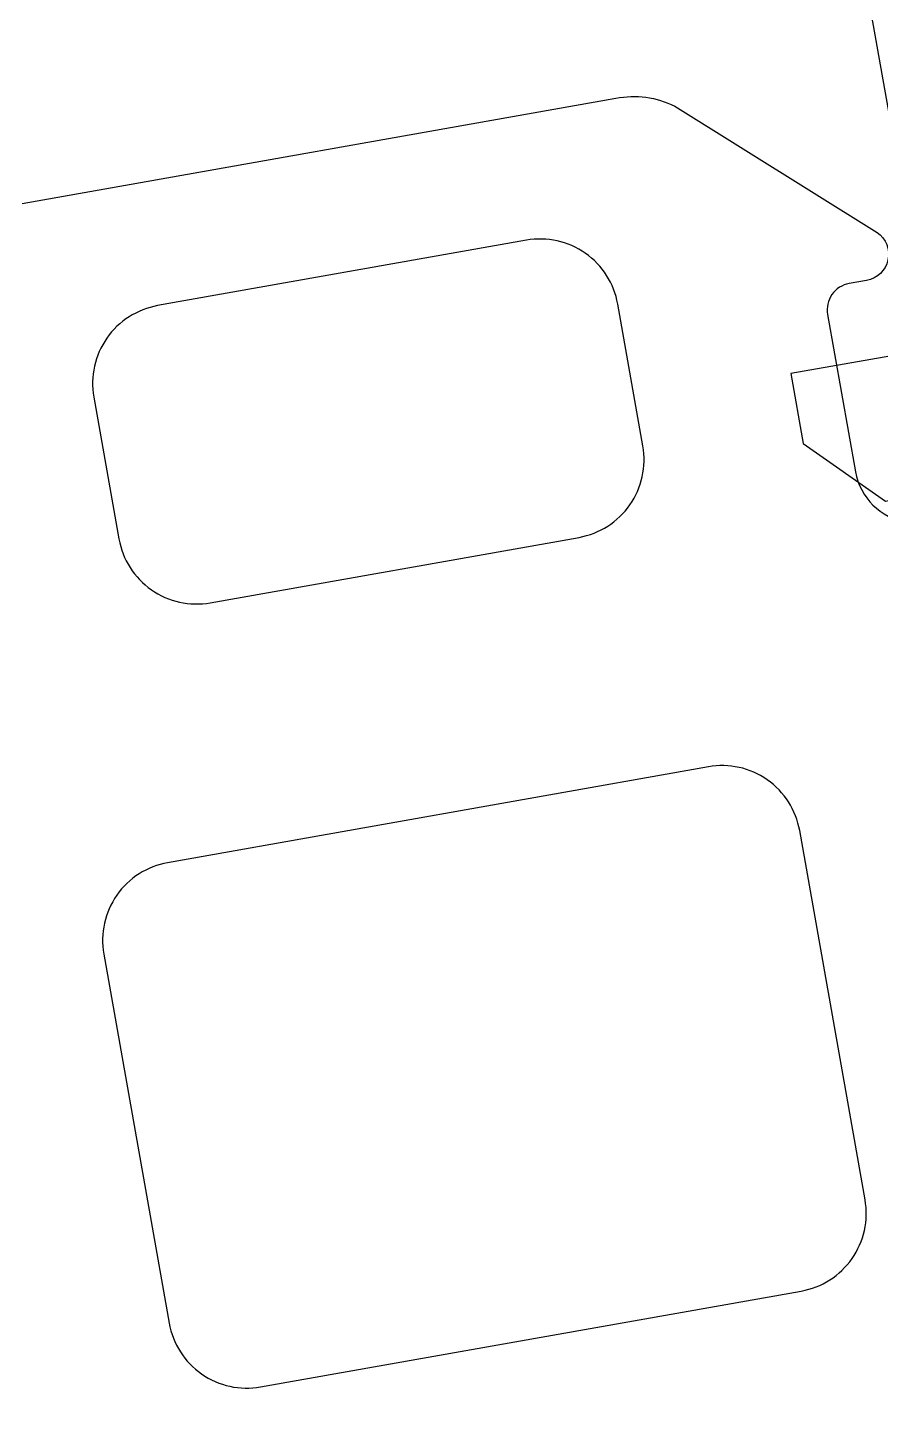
# Model space of a CAD drawing. Header units: millimetres. Extents: x -65527 to 8894748, y -37603 to 223697.
# Drawn here: x -29272.06 to -29266.2, y 101532.62 to 101542.14 of the extents above; entities that cross this region are included whole.
import ezdxf

# ---------------------------------------------------------------- set-up
doc = ezdxf.new("R2010")
doc.units = ezdxf.units.MM
doc.header["$LTSCALE"] = 10
doc.layers.add('Архитектура', color=251, linetype='Continuous')

msp = doc.modelspace()

# ---------------------------------------------------------------- linework, layer by layer
at = {"layer": 'Архитектура', "lineweight": 25, "transparency": 33554684}
msp.add_lwpolyline([(-29266.7228, 101544.8564), (-29265.8504, 101539.9343), (-29266.8108, 101539.7641), (-29266.7257, 101539.2839), (-29266.1604, 101538.8888), (-29264.2396, 101539.2292), (-29281.517, 101636.711)], dxfattribs=at)
msp.add_lwpolyline([(-29266.7228, 101544.8564), (-29265.8504, 101539.9343), (-29266.8108, 101539.7641), (-29266.7257, 101539.2839), (-29266.1604, 101538.8888), (-29264.2396, 101539.2292), (-29281.517, 101636.711)], dxfattribs=at)
msp.add_lwpolyline([(-29266.7228, 101544.8564), (-29265.8504, 101539.9343), (-29266.8108, 101539.7641), (-29266.7257, 101539.2839), (-29266.1604, 101538.8888), (-29264.2396, 101539.2292), (-29281.517, 101636.711)], dxfattribs=at)
msp.add_lwpolyline([(-29266.7228, 101544.8564), (-29265.8504, 101539.9343), (-29266.8108, 101539.7641), (-29266.7257, 101539.2839), (-29266.1604, 101538.8888), (-29264.2396, 101539.2292), (-29281.517, 101636.711)], dxfattribs=at)
msp.add_lwpolyline([(-29266.7228, 101544.8564), (-29265.8504, 101539.9343), (-29266.8108, 101539.7641), (-29266.7257, 101539.2839), (-29266.1604, 101538.8888), (-29264.2396, 101539.2292), (-29281.517, 101636.711)], dxfattribs=at)
msp.add_lwpolyline([(-29266.7228, 101544.8564), (-29265.8504, 101539.9343), (-29266.8108, 101539.7641), (-29266.7257, 101539.2839), (-29266.1604, 101538.8888), (-29264.2396, 101539.2292), (-29281.517, 101636.711)], dxfattribs=at)
msp.add_lwpolyline([(-29266.7228, 101544.8564), (-29265.8504, 101539.9343), (-29266.8108, 101539.7641), (-29266.7257, 101539.2839), (-29266.1604, 101538.8888), (-29264.2396, 101539.2292), (-29281.517, 101636.711)], dxfattribs=at)
msp.add_lwpolyline([(-29266.7228, 101544.8564), (-29265.8504, 101539.9343), (-29266.8108, 101539.7641), (-29266.7257, 101539.2839), (-29266.1604, 101538.8888), (-29264.2396, 101539.2292), (-29281.517, 101636.711)], dxfattribs=at)
msp.add_lwpolyline([(-29266.7228, 101544.8564), (-29265.8504, 101539.9343), (-29266.8108, 101539.7641), (-29266.7257, 101539.2839), (-29266.1604, 101538.8888), (-29264.2396, 101539.2292), (-29281.517, 101636.711)], dxfattribs=at)
msp.add_lwpolyline([(-29266.7228, 101544.8564), (-29265.8504, 101539.9343), (-29266.8108, 101539.7641), (-29266.7257, 101539.2839), (-29266.1604, 101538.8888), (-29264.2396, 101539.2292), (-29281.517, 101636.711)], dxfattribs=at)
msp.add_lwpolyline([(-29266.7228, 101544.8564), (-29265.8504, 101539.9343), (-29266.8108, 101539.7641), (-29266.7257, 101539.2839), (-29266.1604, 101538.8888), (-29264.2396, 101539.2292), (-29281.517, 101636.711)], dxfattribs=at)
msp.add_lwpolyline([(-29266.7228, 101544.8564), (-29265.8504, 101539.9343), (-29266.8108, 101539.7641), (-29266.7257, 101539.2839), (-29266.1604, 101538.8888), (-29264.2396, 101539.2292), (-29281.517, 101636.711)], dxfattribs=at)
msp.add_lwpolyline([(-29266.7228, 101544.8564), (-29265.8504, 101539.9343), (-29266.8108, 101539.7641), (-29266.7257, 101539.2839), (-29266.1604, 101538.8888), (-29264.2396, 101539.2292), (-29281.517, 101636.711)], dxfattribs=at)
msp.add_lwpolyline([(-29266.7228, 101544.8564), (-29265.8504, 101539.9343), (-29266.8108, 101539.7641), (-29266.7257, 101539.2839), (-29266.1604, 101538.8888), (-29264.2396, 101539.2292), (-29281.517, 101636.711)], dxfattribs=at)
msp.add_lwpolyline([(-29266.7228, 101544.8564), (-29265.8504, 101539.9343), (-29266.8108, 101539.7641), (-29266.7257, 101539.2839), (-29266.1604, 101538.8888), (-29264.2396, 101539.2292), (-29281.517, 101636.711)], dxfattribs=at)
msp.add_lwpolyline([(-29266.7228, 101544.8564), (-29265.8504, 101539.9343), (-29266.8108, 101539.7641), (-29266.7257, 101539.2839), (-29266.1604, 101538.8888), (-29264.2396, 101539.2292), (-29281.517, 101636.711)], dxfattribs=at)
msp.add_lwpolyline([(-29266.7228, 101544.8564), (-29265.8504, 101539.9343), (-29266.8108, 101539.7641), (-29266.7257, 101539.2839), (-29266.1604, 101538.8888), (-29264.2396, 101539.2292), (-29281.517, 101636.711)], dxfattribs=at)
msp.add_lwpolyline([(-29266.7228, 101544.8564), (-29265.8504, 101539.9343), (-29266.8108, 101539.7641), (-29266.7257, 101539.2839), (-29266.1604, 101538.8888), (-29264.2396, 101539.2292), (-29281.517, 101636.711)], dxfattribs=at)
msp.add_lwpolyline([(-29266.7228, 101544.8564), (-29265.8504, 101539.9343), (-29266.8108, 101539.7641), (-29266.7257, 101539.2839), (-29266.1604, 101538.8888), (-29264.2396, 101539.2292), (-29281.517, 101636.711)], dxfattribs=at)
msp.add_lwpolyline([(-29266.7228, 101544.8564), (-29265.8504, 101539.9343), (-29266.8108, 101539.7641), (-29266.7257, 101539.2839), (-29266.1604, 101538.8888), (-29264.2396, 101539.2292), (-29281.517, 101636.711)], dxfattribs=at)
msp.add_lwpolyline([(-29266.7228, 101544.8564), (-29265.8504, 101539.9343), (-29266.8108, 101539.7641), (-29266.7257, 101539.2839), (-29266.1604, 101538.8888), (-29264.2396, 101539.2292), (-29281.517, 101636.711)], dxfattribs=at)
msp.add_lwpolyline([(-29266.7228, 101544.8564), (-29265.8504, 101539.9343), (-29266.8108, 101539.7641), (-29266.7257, 101539.2839), (-29266.1604, 101538.8888), (-29264.2396, 101539.2292), (-29281.517, 101636.711)], dxfattribs=at)
msp.add_lwpolyline([(-29266.7228, 101544.8564), (-29265.8504, 101539.9343), (-29266.8108, 101539.7641), (-29266.7257, 101539.2839), (-29266.1604, 101538.8888), (-29264.2396, 101539.2292), (-29281.517, 101636.711)], dxfattribs=at)
msp.add_lwpolyline([(-29266.7228, 101544.8564), (-29265.8504, 101539.9343), (-29266.8108, 101539.7641), (-29266.7257, 101539.2839), (-29266.1604, 101538.8888), (-29264.2396, 101539.2292), (-29281.517, 101636.711)], dxfattribs=at)
msp.add_lwpolyline([(-29266.7228, 101544.8564), (-29265.8504, 101539.9343), (-29266.8108, 101539.7641), (-29266.7257, 101539.2839), (-29266.1604, 101538.8888), (-29264.2396, 101539.2292), (-29281.517, 101636.711)], dxfattribs=at)
msp.add_lwpolyline([(-29266.7228, 101544.8564), (-29265.8504, 101539.9343), (-29266.8108, 101539.7641), (-29266.7257, 101539.2839), (-29266.1604, 101538.8888), (-29264.2396, 101539.2292), (-29281.517, 101636.711)], dxfattribs=at)
msp.add_lwpolyline([(-29266.7228, 101544.8564), (-29265.8504, 101539.9343), (-29266.8108, 101539.7641), (-29266.7257, 101539.2839), (-29266.1604, 101538.8888), (-29264.2396, 101539.2292), (-29281.517, 101636.711)], dxfattribs=at)
msp.add_lwpolyline([(-29266.7228, 101544.8564), (-29265.8504, 101539.9343), (-29266.8108, 101539.7641), (-29266.7257, 101539.2839), (-29266.1604, 101538.8888), (-29264.2396, 101539.2292), (-29281.517, 101636.711)], dxfattribs=at)
msp.add_lwpolyline([(-29266.7228, 101544.8564), (-29265.8504, 101539.9343), (-29266.8108, 101539.7641), (-29266.7257, 101539.2839), (-29266.1604, 101538.8888), (-29264.2396, 101539.2292), (-29281.517, 101636.711)], dxfattribs=at)
msp.add_lwpolyline([(-29266.7228, 101544.8564), (-29265.8504, 101539.9343), (-29266.8108, 101539.7641), (-29266.7257, 101539.2839), (-29266.1604, 101538.8888), (-29264.2396, 101539.2292), (-29281.517, 101636.711)], dxfattribs=at)
msp.add_lwpolyline([(-29266.7228, 101544.8564), (-29265.8504, 101539.9343), (-29266.8108, 101539.7641), (-29266.7257, 101539.2839), (-29266.1604, 101538.8888), (-29264.2396, 101539.2292), (-29281.517, 101636.711)], dxfattribs=at)
msp.add_lwpolyline([(-29266.7228, 101544.8564), (-29265.8504, 101539.9343), (-29266.8108, 101539.7641), (-29266.7257, 101539.2839), (-29266.1604, 101538.8888), (-29264.2396, 101539.2292), (-29281.517, 101636.711)], dxfattribs=at)
msp.add_lwpolyline([(-29266.7228, 101544.8564), (-29265.8504, 101539.9343), (-29266.8108, 101539.7641), (-29266.7257, 101539.2839), (-29266.1604, 101538.8888), (-29264.2396, 101539.2292), (-29281.517, 101636.711)], dxfattribs=at)
msp.add_lwpolyline([(-29266.7228, 101544.8564), (-29265.8504, 101539.9343), (-29266.8108, 101539.7641), (-29266.7257, 101539.2839), (-29266.1604, 101538.8888), (-29264.2396, 101539.2292), (-29281.517, 101636.711)], dxfattribs=at)
msp.add_lwpolyline([(-29266.7228, 101544.8564), (-29265.8504, 101539.9343), (-29266.8108, 101539.7641), (-29266.7257, 101539.2839), (-29266.1604, 101538.8888), (-29264.2396, 101539.2292), (-29281.517, 101636.711)], dxfattribs=at)
msp.add_lwpolyline([(-29266.7228, 101544.8564), (-29265.8504, 101539.9343), (-29266.8108, 101539.7641), (-29266.7257, 101539.2839), (-29266.1604, 101538.8888), (-29264.2396, 101539.2292), (-29281.517, 101636.711)], dxfattribs=at)
msp.add_lwpolyline([(-29266.7228, 101544.8564), (-29265.8504, 101539.9343), (-29266.8108, 101539.7641), (-29266.7257, 101539.2839), (-29266.1604, 101538.8888), (-29264.2396, 101539.2292), (-29281.517, 101636.711)], dxfattribs=at)
msp.add_lwpolyline([(-29266.7228, 101544.8564), (-29265.8504, 101539.9343), (-29266.8108, 101539.7641), (-29266.7257, 101539.2839), (-29266.1604, 101538.8888), (-29264.2396, 101539.2292), (-29281.517, 101636.711)], dxfattribs=at)
msp.add_lwpolyline([(-29266.7228, 101544.8564), (-29265.8504, 101539.9343), (-29266.8108, 101539.7641), (-29266.7257, 101539.2839), (-29266.1604, 101538.8888), (-29264.2396, 101539.2292), (-29281.517, 101636.711)], dxfattribs=at)
msp.add_lwpolyline([(-29266.7228, 101544.8564), (-29265.8504, 101539.9343), (-29266.8108, 101539.7641), (-29266.7257, 101539.2839), (-29266.1604, 101538.8888), (-29264.2396, 101539.2292), (-29281.517, 101636.711)], dxfattribs=at)
msp.add_lwpolyline([(-29266.7228, 101544.8564), (-29265.8504, 101539.9343), (-29266.8108, 101539.7641), (-29266.7257, 101539.2839), (-29266.1604, 101538.8888), (-29264.2396, 101539.2292), (-29281.517, 101636.711)], dxfattribs=at)
msp.add_lwpolyline([(-29266.7228, 101544.8564), (-29265.8504, 101539.9343), (-29266.8108, 101539.7641), (-29266.7257, 101539.2839), (-29266.1604, 101538.8888), (-29264.2396, 101539.2292), (-29281.517, 101636.711)], dxfattribs=at)
msp.add_lwpolyline([(-29266.7228, 101544.8564), (-29265.8504, 101539.9343), (-29266.8108, 101539.7641), (-29266.7257, 101539.2839), (-29266.1604, 101538.8888), (-29264.2396, 101539.2292), (-29281.517, 101636.711)], dxfattribs=at)
msp.add_lwpolyline([(-29266.7228, 101544.8564), (-29265.8504, 101539.9343), (-29266.8108, 101539.7641), (-29266.7257, 101539.2839), (-29266.1604, 101538.8888), (-29264.2396, 101539.2292), (-29281.517, 101636.711)], dxfattribs=at)
msp.add_lwpolyline([(-29266.7228, 101544.8564), (-29265.8504, 101539.9343), (-29266.8108, 101539.7641), (-29266.7257, 101539.2839), (-29266.1604, 101538.8888), (-29264.2396, 101539.2292), (-29281.517, 101636.711)], dxfattribs=at)
msp.add_lwpolyline([(-29272.0946, 101540.9326), (-29268.0129, 101541.656, -0.164348), (-29267.6089, 101541.6017), (-29266.2169, 101540.7341, -0.66825), (-29266.2897, 101540.404), (-29266.4098, 101540.3828, 0.4144), (-29266.5579, 101540.1708), (-29266.3664, 101539.0903, 0.710164), (-29265.571, 101538.9616, -0.228752), (-29265.2702, 101539.1786), (-29264.1898, 101539.3701, -0.4144), (-29263.9778, 101539.222), (-29262.7224, 101532.139, -0.430028)], format="xyb", dxfattribs=at)
msp.add_lwpolyline([(-29272.0946, 101540.9326), (-29268.0129, 101541.656, -0.164348), (-29267.6089, 101541.6017), (-29266.2169, 101540.7341, -0.66825), (-29266.2897, 101540.404), (-29266.4098, 101540.3828, 0.4144), (-29266.5579, 101540.1708), (-29266.3664, 101539.0903, 0.710164), (-29265.571, 101538.9616, -0.228752), (-29265.2702, 101539.1786), (-29264.1898, 101539.3701, -0.4144), (-29263.9778, 101539.222), (-29262.7224, 101532.139, -0.430028)], format="xyb", dxfattribs=at)
msp.add_lwpolyline([(-29272.0946, 101540.9326), (-29268.0129, 101541.656, -0.164348), (-29267.6089, 101541.6017), (-29266.2169, 101540.7341, -0.66825), (-29266.2897, 101540.404), (-29266.4098, 101540.3828, 0.4144), (-29266.5579, 101540.1708), (-29266.3664, 101539.0903, 0.710164), (-29265.571, 101538.9616, -0.228752), (-29265.2702, 101539.1786), (-29264.1898, 101539.3701, -0.4144), (-29263.9778, 101539.222), (-29262.7224, 101532.139, -0.430028)], format="xyb", dxfattribs=at)
msp.add_lwpolyline([(-29272.0946, 101540.9326), (-29268.0129, 101541.656, -0.164348), (-29267.6089, 101541.6017), (-29266.2169, 101540.7341, -0.66825), (-29266.2897, 101540.404), (-29266.4098, 101540.3828, 0.4144), (-29266.5579, 101540.1708), (-29266.3664, 101539.0903, 0.710164), (-29265.571, 101538.9616, -0.228752), (-29265.2702, 101539.1786), (-29264.1898, 101539.3701, -0.4144), (-29263.9778, 101539.222), (-29262.7224, 101532.139, -0.430028)], format="xyb", dxfattribs=at)
msp.add_lwpolyline([(-29272.0946, 101540.9326), (-29268.0129, 101541.656, -0.164348), (-29267.6089, 101541.6017), (-29266.2169, 101540.7341, -0.66825), (-29266.2897, 101540.404), (-29266.4098, 101540.3828, 0.4144), (-29266.5579, 101540.1708), (-29266.3664, 101539.0903, 0.710164), (-29265.571, 101538.9616, -0.228752), (-29265.2702, 101539.1786), (-29264.1898, 101539.3701, -0.4144), (-29263.9778, 101539.222), (-29262.7224, 101532.139, -0.430028)], format="xyb", dxfattribs=at)
msp.add_lwpolyline([(-29272.0946, 101540.9326), (-29268.0129, 101541.656, -0.164348), (-29267.6089, 101541.6017), (-29266.2169, 101540.7341, -0.66825), (-29266.2897, 101540.404), (-29266.4098, 101540.3828, 0.4144), (-29266.5579, 101540.1708), (-29266.3664, 101539.0903, 0.710164), (-29265.571, 101538.9616, -0.228752), (-29265.2702, 101539.1786), (-29264.1898, 101539.3701, -0.4144), (-29263.9778, 101539.222), (-29262.7224, 101532.139, -0.430028)], format="xyb", dxfattribs=at)
msp.add_lwpolyline([(-29272.0946, 101540.9326), (-29268.0129, 101541.656, -0.164348), (-29267.6089, 101541.6017), (-29266.2169, 101540.7341, -0.66825), (-29266.2897, 101540.404), (-29266.4098, 101540.3828, 0.4144), (-29266.5579, 101540.1708), (-29266.3664, 101539.0903, 0.710164), (-29265.571, 101538.9616, -0.228752), (-29265.2702, 101539.1786), (-29264.1898, 101539.3701, -0.4144), (-29263.9778, 101539.222), (-29262.7224, 101532.139, -0.430028)], format="xyb", dxfattribs=at)
msp.add_lwpolyline([(-29272.0946, 101540.9326), (-29268.0129, 101541.656, -0.164348), (-29267.6089, 101541.6017), (-29266.2169, 101540.7341, -0.66825), (-29266.2897, 101540.404), (-29266.4098, 101540.3828, 0.4144), (-29266.5579, 101540.1708), (-29266.3664, 101539.0903, 0.710164), (-29265.571, 101538.9616, -0.228752), (-29265.2702, 101539.1786), (-29264.1898, 101539.3701, -0.4144), (-29263.9778, 101539.222), (-29262.7224, 101532.139, -0.430028)], format="xyb", dxfattribs=at)
msp.add_lwpolyline([(-29272.0946, 101540.9326), (-29268.0129, 101541.656, -0.164348), (-29267.6089, 101541.6017), (-29266.2169, 101540.7341, -0.66825), (-29266.2897, 101540.404), (-29266.4098, 101540.3828, 0.4144), (-29266.5579, 101540.1708), (-29266.3664, 101539.0903, 0.710164), (-29265.571, 101538.9616, -0.228752), (-29265.2702, 101539.1786), (-29264.1898, 101539.3701, -0.4144), (-29263.9778, 101539.222), (-29262.7224, 101532.139, -0.430028)], format="xyb", dxfattribs=at)
msp.add_lwpolyline([(-29272.0946, 101540.9326), (-29268.0129, 101541.656, -0.164348), (-29267.6089, 101541.6017), (-29266.2169, 101540.7341, -0.66825), (-29266.2897, 101540.404), (-29266.4098, 101540.3828, 0.4144), (-29266.5579, 101540.1708), (-29266.3664, 101539.0903, 0.710164), (-29265.571, 101538.9616, -0.228752), (-29265.2702, 101539.1786), (-29264.1898, 101539.3701, -0.4144), (-29263.9778, 101539.222), (-29262.7224, 101532.139, -0.430028)], format="xyb", dxfattribs=at)
msp.add_lwpolyline([(-29272.0946, 101540.9326), (-29268.0129, 101541.656, -0.164348), (-29267.6089, 101541.6017), (-29266.2169, 101540.7341, -0.66825), (-29266.2897, 101540.404), (-29266.4098, 101540.3828, 0.4144), (-29266.5579, 101540.1708), (-29266.3664, 101539.0903, 0.710164), (-29265.571, 101538.9616, -0.228752), (-29265.2702, 101539.1786), (-29264.1898, 101539.3701, -0.4144), (-29263.9778, 101539.222), (-29262.7224, 101532.139, -0.430028)], format="xyb", dxfattribs=at)
msp.add_lwpolyline([(-29272.0946, 101540.9326), (-29268.0129, 101541.656, -0.164348), (-29267.6089, 101541.6017), (-29266.2169, 101540.7341, -0.66825), (-29266.2897, 101540.404), (-29266.4098, 101540.3828, 0.4144), (-29266.5579, 101540.1708), (-29266.3664, 101539.0903, 0.710164), (-29265.571, 101538.9616, -0.228752), (-29265.2702, 101539.1786), (-29264.1898, 101539.3701, -0.4144), (-29263.9778, 101539.222), (-29262.7224, 101532.139, -0.430028)], format="xyb", dxfattribs=at)
msp.add_lwpolyline([(-29272.0946, 101540.9326), (-29268.0129, 101541.656, -0.164348), (-29267.6089, 101541.6017), (-29266.2169, 101540.7341, -0.66825), (-29266.2897, 101540.404), (-29266.4098, 101540.3828, 0.4144), (-29266.5579, 101540.1708), (-29266.3664, 101539.0903, 0.710164), (-29265.571, 101538.9616, -0.228752), (-29265.2702, 101539.1786), (-29264.1898, 101539.3701, -0.4144), (-29263.9778, 101539.222), (-29262.7224, 101532.139, -0.430028)], format="xyb", dxfattribs=at)
msp.add_lwpolyline([(-29272.0946, 101540.9326), (-29268.0129, 101541.656, -0.164348), (-29267.6089, 101541.6017), (-29266.2169, 101540.7341, -0.66825), (-29266.2897, 101540.404), (-29266.4098, 101540.3828, 0.4144), (-29266.5579, 101540.1708), (-29266.3664, 101539.0903, 0.710164), (-29265.571, 101538.9616, -0.228752), (-29265.2702, 101539.1786), (-29264.1898, 101539.3701, -0.4144), (-29263.9778, 101539.222), (-29262.7224, 101532.139, -0.430028)], format="xyb", dxfattribs=at)
msp.add_lwpolyline([(-29272.0946, 101540.9326), (-29268.0129, 101541.656, -0.164348), (-29267.6089, 101541.6017), (-29266.2169, 101540.7341, -0.66825), (-29266.2897, 101540.404), (-29266.4098, 101540.3828, 0.4144), (-29266.5579, 101540.1708), (-29266.3664, 101539.0903, 0.710164), (-29265.571, 101538.9616, -0.228752), (-29265.2702, 101539.1786), (-29264.1898, 101539.3701, -0.4144), (-29263.9778, 101539.222), (-29262.7224, 101532.139, -0.430028)], format="xyb", dxfattribs=at)
msp.add_lwpolyline([(-29272.0946, 101540.9326), (-29268.0129, 101541.656, -0.164348), (-29267.6089, 101541.6017), (-29266.2169, 101540.7341, -0.66825), (-29266.2897, 101540.404), (-29266.4098, 101540.3828, 0.4144), (-29266.5579, 101540.1708), (-29266.3664, 101539.0903, 0.710164), (-29265.571, 101538.9616, -0.228752), (-29265.2702, 101539.1786), (-29264.1898, 101539.3701, -0.4144), (-29263.9778, 101539.222), (-29262.7224, 101532.139, -0.430028)], format="xyb", dxfattribs=at)
msp.add_lwpolyline([(-29272.0946, 101540.9326), (-29268.0129, 101541.656, -0.164348), (-29267.6089, 101541.6017), (-29266.2169, 101540.7341, -0.66825), (-29266.2897, 101540.404), (-29266.4098, 101540.3828, 0.4144), (-29266.5579, 101540.1708), (-29266.3664, 101539.0903, 0.710164), (-29265.571, 101538.9616, -0.228752), (-29265.2702, 101539.1786), (-29264.1898, 101539.3701, -0.4144), (-29263.9778, 101539.222), (-29262.7224, 101532.139, -0.430028)], format="xyb", dxfattribs=at)
msp.add_lwpolyline([(-29272.0946, 101540.9326), (-29268.0129, 101541.656, -0.164348), (-29267.6089, 101541.6017), (-29266.2169, 101540.7341, -0.66825), (-29266.2897, 101540.404), (-29266.4098, 101540.3828, 0.4144), (-29266.5579, 101540.1708), (-29266.3664, 101539.0903, 0.710164), (-29265.571, 101538.9616, -0.228752), (-29265.2702, 101539.1786), (-29264.1898, 101539.3701, -0.4144), (-29263.9778, 101539.222), (-29262.7224, 101532.139, -0.430028)], format="xyb", dxfattribs=at)
msp.add_lwpolyline([(-29272.0946, 101540.9326), (-29268.0129, 101541.656, -0.164348), (-29267.6089, 101541.6017), (-29266.2169, 101540.7341, -0.66825), (-29266.2897, 101540.404), (-29266.4098, 101540.3828, 0.4144), (-29266.5579, 101540.1708), (-29266.3664, 101539.0903, 0.710164), (-29265.571, 101538.9616, -0.228752), (-29265.2702, 101539.1786), (-29264.1898, 101539.3701, -0.4144), (-29263.9778, 101539.222), (-29262.7224, 101532.139, -0.430028)], format="xyb", dxfattribs=at)
msp.add_lwpolyline([(-29272.0946, 101540.9326), (-29268.0129, 101541.656, -0.164348), (-29267.6089, 101541.6017), (-29266.2169, 101540.7341, -0.66825), (-29266.2897, 101540.404), (-29266.4098, 101540.3828, 0.4144), (-29266.5579, 101540.1708), (-29266.3664, 101539.0903, 0.710164), (-29265.571, 101538.9616, -0.228752), (-29265.2702, 101539.1786), (-29264.1898, 101539.3701, -0.4144), (-29263.9778, 101539.222), (-29262.7224, 101532.139, -0.430028)], format="xyb", dxfattribs=at)
msp.add_lwpolyline([(-29272.0946, 101540.9326), (-29268.0129, 101541.656, -0.164348), (-29267.6089, 101541.6017), (-29266.2169, 101540.7341, -0.66825), (-29266.2897, 101540.404), (-29266.4098, 101540.3828, 0.4144), (-29266.5579, 101540.1708), (-29266.3664, 101539.0903, 0.710164), (-29265.571, 101538.9616, -0.228752), (-29265.2702, 101539.1786), (-29264.1898, 101539.3701, -0.4144), (-29263.9778, 101539.222), (-29262.7224, 101532.139, -0.430028)], format="xyb", dxfattribs=at)
msp.add_lwpolyline([(-29272.0946, 101540.9326), (-29268.0129, 101541.656, -0.164348), (-29267.6089, 101541.6017), (-29266.2169, 101540.7341, -0.66825), (-29266.2897, 101540.404), (-29266.4098, 101540.3828, 0.4144), (-29266.5579, 101540.1708), (-29266.3664, 101539.0903, 0.710164), (-29265.571, 101538.9616, -0.228752), (-29265.2702, 101539.1786), (-29264.1898, 101539.3701, -0.4144), (-29263.9778, 101539.222), (-29262.7224, 101532.139, -0.430028)], format="xyb", dxfattribs=at)
msp.add_lwpolyline([(-29272.0946, 101540.9326), (-29268.0129, 101541.656, -0.164348), (-29267.6089, 101541.6017), (-29266.2169, 101540.7341, -0.66825), (-29266.2897, 101540.404), (-29266.4098, 101540.3828, 0.4144), (-29266.5579, 101540.1708), (-29266.3664, 101539.0903, 0.710164), (-29265.571, 101538.9616, -0.228752), (-29265.2702, 101539.1786), (-29264.1898, 101539.3701, -0.4144), (-29263.9778, 101539.222), (-29262.7224, 101532.139, -0.430028)], format="xyb", dxfattribs=at)
msp.add_lwpolyline([(-29272.0946, 101540.9326), (-29268.0129, 101541.656, -0.164348), (-29267.6089, 101541.6017), (-29266.2169, 101540.7341, -0.66825), (-29266.2897, 101540.404), (-29266.4098, 101540.3828, 0.4144), (-29266.5579, 101540.1708), (-29266.3664, 101539.0903, 0.710164), (-29265.571, 101538.9616, -0.228752), (-29265.2702, 101539.1786), (-29264.1898, 101539.3701, -0.4144), (-29263.9778, 101539.222), (-29262.7224, 101532.139, -0.430028)], format="xyb", dxfattribs=at)
msp.add_lwpolyline([(-29272.0946, 101540.9326), (-29268.0129, 101541.656, -0.164348), (-29267.6089, 101541.6017), (-29266.2169, 101540.7341, -0.66825), (-29266.2897, 101540.404), (-29266.4098, 101540.3828, 0.4144), (-29266.5579, 101540.1708), (-29266.3664, 101539.0903, 0.710164), (-29265.571, 101538.9616, -0.228752), (-29265.2702, 101539.1786), (-29264.1898, 101539.3701, -0.4144), (-29263.9778, 101539.222), (-29262.7224, 101532.139, -0.430028)], format="xyb", dxfattribs=at)
msp.add_lwpolyline([(-29272.0946, 101540.9326), (-29268.0129, 101541.656, -0.164348), (-29267.6089, 101541.6017), (-29266.2169, 101540.7341, -0.66825), (-29266.2897, 101540.404), (-29266.4098, 101540.3828, 0.4144), (-29266.5579, 101540.1708), (-29266.3664, 101539.0903, 0.710164), (-29265.571, 101538.9616, -0.228752), (-29265.2702, 101539.1786), (-29264.1898, 101539.3701, -0.4144), (-29263.9778, 101539.222), (-29262.7224, 101532.139, -0.430028)], format="xyb", dxfattribs=at)
msp.add_lwpolyline([(-29272.0946, 101540.9326), (-29268.0129, 101541.656, -0.164348), (-29267.6089, 101541.6017), (-29266.2169, 101540.7341, -0.66825), (-29266.2897, 101540.404), (-29266.4098, 101540.3828, 0.4144), (-29266.5579, 101540.1708), (-29266.3664, 101539.0903, 0.710164), (-29265.571, 101538.9616, -0.228752), (-29265.2702, 101539.1786), (-29264.1898, 101539.3701, -0.4144), (-29263.9778, 101539.222), (-29262.7224, 101532.139, -0.430028)], format="xyb", dxfattribs=at)
msp.add_lwpolyline([(-29272.0946, 101540.9326), (-29268.0129, 101541.656, -0.164348), (-29267.6089, 101541.6017), (-29266.2169, 101540.7341, -0.66825), (-29266.2897, 101540.404), (-29266.4098, 101540.3828, 0.4144), (-29266.5579, 101540.1708), (-29266.3664, 101539.0903, 0.710164), (-29265.571, 101538.9616, -0.228752), (-29265.2702, 101539.1786), (-29264.1898, 101539.3701, -0.4144), (-29263.9778, 101539.222), (-29262.7224, 101532.139, -0.430028)], format="xyb", dxfattribs=at)
msp.add_lwpolyline([(-29272.0946, 101540.9326), (-29268.0129, 101541.656, -0.164348), (-29267.6089, 101541.6017), (-29266.2169, 101540.7341, -0.66825), (-29266.2897, 101540.404), (-29266.4098, 101540.3828, 0.4144), (-29266.5579, 101540.1708), (-29266.3664, 101539.0903, 0.710164), (-29265.571, 101538.9616, -0.228752), (-29265.2702, 101539.1786), (-29264.1898, 101539.3701, -0.4144), (-29263.9778, 101539.222), (-29262.7224, 101532.139, -0.430028)], format="xyb", dxfattribs=at)
msp.add_lwpolyline([(-29272.0946, 101540.9326), (-29268.0129, 101541.656, -0.164348), (-29267.6089, 101541.6017), (-29266.2169, 101540.7341, -0.66825), (-29266.2897, 101540.404), (-29266.4098, 101540.3828, 0.4144), (-29266.5579, 101540.1708), (-29266.3664, 101539.0903, 0.710164), (-29265.571, 101538.9616, -0.228752), (-29265.2702, 101539.1786), (-29264.1898, 101539.3701, -0.4144), (-29263.9778, 101539.222), (-29262.7224, 101532.139, -0.430028)], format="xyb", dxfattribs=at)
msp.add_lwpolyline([(-29272.0946, 101540.9326), (-29268.0129, 101541.656, -0.164348), (-29267.6089, 101541.6017), (-29266.2169, 101540.7341, -0.66825), (-29266.2897, 101540.404), (-29266.4098, 101540.3828, 0.4144), (-29266.5579, 101540.1708), (-29266.3664, 101539.0903, 0.710164), (-29265.571, 101538.9616, -0.228752), (-29265.2702, 101539.1786), (-29264.1898, 101539.3701, -0.4144), (-29263.9778, 101539.222), (-29262.7224, 101532.139, -0.430028)], format="xyb", dxfattribs=at)
msp.add_lwpolyline([(-29272.0946, 101540.9326), (-29268.0129, 101541.656, -0.164348), (-29267.6089, 101541.6017), (-29266.2169, 101540.7341, -0.66825), (-29266.2897, 101540.404), (-29266.4098, 101540.3828, 0.4144), (-29266.5579, 101540.1708), (-29266.3664, 101539.0903, 0.710164), (-29265.571, 101538.9616, -0.228752), (-29265.2702, 101539.1786), (-29264.1898, 101539.3701, -0.4144), (-29263.9778, 101539.222), (-29262.7224, 101532.139, -0.430028)], format="xyb", dxfattribs=at)
msp.add_lwpolyline([(-29272.0946, 101540.9326), (-29268.0129, 101541.656, -0.164348), (-29267.6089, 101541.6017), (-29266.2169, 101540.7341, -0.66825), (-29266.2897, 101540.404), (-29266.4098, 101540.3828, 0.4144), (-29266.5579, 101540.1708), (-29266.3664, 101539.0903, 0.710164), (-29265.571, 101538.9616, -0.228752), (-29265.2702, 101539.1786), (-29264.1898, 101539.3701, -0.4144), (-29263.9778, 101539.222), (-29262.7224, 101532.139, -0.430028)], format="xyb", dxfattribs=at)
msp.add_lwpolyline([(-29272.0946, 101540.9326), (-29268.0129, 101541.656, -0.164348), (-29267.6089, 101541.6017), (-29266.2169, 101540.7341, -0.66825), (-29266.2897, 101540.404), (-29266.4098, 101540.3828, 0.4144), (-29266.5579, 101540.1708), (-29266.3664, 101539.0903, 0.710164), (-29265.571, 101538.9616, -0.228752), (-29265.2702, 101539.1786), (-29264.1898, 101539.3701, -0.4144), (-29263.9778, 101539.222), (-29262.7224, 101532.139, -0.430028)], format="xyb", dxfattribs=at)
msp.add_lwpolyline([(-29272.0946, 101540.9326), (-29268.0129, 101541.656, -0.164348), (-29267.6089, 101541.6017), (-29266.2169, 101540.7341, -0.66825), (-29266.2897, 101540.404), (-29266.4098, 101540.3828, 0.4144), (-29266.5579, 101540.1708), (-29266.3664, 101539.0903, 0.710164), (-29265.571, 101538.9616, -0.228752), (-29265.2702, 101539.1786), (-29264.1898, 101539.3701, -0.4144), (-29263.9778, 101539.222), (-29262.7224, 101532.139, -0.430028)], format="xyb", dxfattribs=at)
msp.add_lwpolyline([(-29272.0946, 101540.9326), (-29268.0129, 101541.656, -0.164348), (-29267.6089, 101541.6017), (-29266.2169, 101540.7341, -0.66825), (-29266.2897, 101540.404), (-29266.4098, 101540.3828, 0.4144), (-29266.5579, 101540.1708), (-29266.3664, 101539.0903, 0.710164), (-29265.571, 101538.9616, -0.228752), (-29265.2702, 101539.1786), (-29264.1898, 101539.3701, -0.4144), (-29263.9778, 101539.222), (-29262.7224, 101532.139, -0.430028)], format="xyb", dxfattribs=at)
msp.add_lwpolyline([(-29272.0946, 101540.9326), (-29268.0129, 101541.656, -0.164348), (-29267.6089, 101541.6017), (-29266.2169, 101540.7341, -0.66825), (-29266.2897, 101540.404), (-29266.4098, 101540.3828, 0.4144), (-29266.5579, 101540.1708), (-29266.3664, 101539.0903, 0.710164), (-29265.571, 101538.9616, -0.228752), (-29265.2702, 101539.1786), (-29264.1898, 101539.3701, -0.4144), (-29263.9778, 101539.222), (-29262.7224, 101532.139, -0.430028)], format="xyb", dxfattribs=at)
msp.add_lwpolyline([(-29272.0946, 101540.9326), (-29268.0129, 101541.656, -0.164348), (-29267.6089, 101541.6017), (-29266.2169, 101540.7341, -0.66825), (-29266.2897, 101540.404), (-29266.4098, 101540.3828, 0.4144), (-29266.5579, 101540.1708), (-29266.3664, 101539.0903, 0.710164), (-29265.571, 101538.9616, -0.228752), (-29265.2702, 101539.1786), (-29264.1898, 101539.3701, -0.4144), (-29263.9778, 101539.222), (-29262.7224, 101532.139, -0.430028)], format="xyb", dxfattribs=at)
msp.add_lwpolyline([(-29272.0946, 101540.9326), (-29268.0129, 101541.656, -0.164348), (-29267.6089, 101541.6017), (-29266.2169, 101540.7341, -0.66825), (-29266.2897, 101540.404), (-29266.4098, 101540.3828, 0.4144), (-29266.5579, 101540.1708), (-29266.3664, 101539.0903, 0.710164), (-29265.571, 101538.9616, -0.228752), (-29265.2702, 101539.1786), (-29264.1898, 101539.3701, -0.4144), (-29263.9778, 101539.222), (-29262.7224, 101532.139, -0.430028)], format="xyb", dxfattribs=at)
msp.add_lwpolyline([(-29272.0946, 101540.9326), (-29268.0129, 101541.656, -0.164348), (-29267.6089, 101541.6017), (-29266.2169, 101540.7341, -0.66825), (-29266.2897, 101540.404), (-29266.4098, 101540.3828, 0.4144), (-29266.5579, 101540.1708), (-29266.3664, 101539.0903, 0.710164), (-29265.571, 101538.9616, -0.228752), (-29265.2702, 101539.1786), (-29264.1898, 101539.3701, -0.4144), (-29263.9778, 101539.222), (-29262.7224, 101532.139, -0.430028)], format="xyb", dxfattribs=at)
msp.add_lwpolyline([(-29272.0946, 101540.9326), (-29268.0129, 101541.656, -0.164348), (-29267.6089, 101541.6017), (-29266.2169, 101540.7341, -0.66825), (-29266.2897, 101540.404), (-29266.4098, 101540.3828, 0.4144), (-29266.5579, 101540.1708), (-29266.3664, 101539.0903, 0.710164), (-29265.571, 101538.9616, -0.228752), (-29265.2702, 101539.1786), (-29264.1898, 101539.3701, -0.4144), (-29263.9778, 101539.222), (-29262.7224, 101532.139, -0.430028)], format="xyb", dxfattribs=at)
msp.add_lwpolyline([(-29272.0946, 101540.9326), (-29268.0129, 101541.656, -0.164348), (-29267.6089, 101541.6017), (-29266.2169, 101540.7341, -0.66825), (-29266.2897, 101540.404), (-29266.4098, 101540.3828, 0.4144), (-29266.5579, 101540.1708), (-29266.3664, 101539.0903, 0.710164), (-29265.571, 101538.9616, -0.228752), (-29265.2702, 101539.1786), (-29264.1898, 101539.3701, -0.4144), (-29263.9778, 101539.222), (-29262.7224, 101532.139, -0.430028)], format="xyb", dxfattribs=at)
msp.add_lwpolyline([(-29272.0946, 101540.9326), (-29268.0129, 101541.656, -0.164348), (-29267.6089, 101541.6017), (-29266.2169, 101540.7341, -0.66825), (-29266.2897, 101540.404), (-29266.4098, 101540.3828, 0.4144), (-29266.5579, 101540.1708), (-29266.3664, 101539.0903, 0.710164), (-29265.571, 101538.9616, -0.228752), (-29265.2702, 101539.1786), (-29264.1898, 101539.3701, -0.4144), (-29263.9778, 101539.222), (-29262.7224, 101532.139, -0.430028)], format="xyb", dxfattribs=at)
msp.add_lwpolyline([(-29272.0946, 101540.9326), (-29268.0129, 101541.656, -0.164348), (-29267.6089, 101541.6017), (-29266.2169, 101540.7341, -0.66825), (-29266.2897, 101540.404), (-29266.4098, 101540.3828, 0.4144), (-29266.5579, 101540.1708), (-29266.3664, 101539.0903, 0.710164), (-29265.571, 101538.9616, -0.228752), (-29265.2702, 101539.1786), (-29264.1898, 101539.3701, -0.4144), (-29263.9778, 101539.222), (-29262.7224, 101532.139, -0.430028)], format="xyb", dxfattribs=at)
for points in [[(-29268.6279, 101540.6803), (-29271.1631, 101540.2309, 0.414214), (-29271.6018, 101539.6033), (-29271.4291, 101538.6287, 0.414214), (-29270.8014, 101538.19), (-29268.2662, 101538.6394, 0.414214), (-29267.8275, 101539.2671), (-29268.0002, 101540.2416, 0.414214)], [(-29268.6279, 101540.6803), (-29271.1631, 101540.2309, 0.414214), (-29271.6018, 101539.6033), (-29271.4291, 101538.6287, 0.414214), (-29270.8014, 101538.19), (-29268.2662, 101538.6394, 0.414214), (-29267.8275, 101539.2671), (-29268.0002, 101540.2416, 0.414214)], [(-29268.6279, 101540.6803), (-29271.1631, 101540.2309, 0.414214), (-29271.6018, 101539.6033), (-29271.4291, 101538.6287, 0.414214), (-29270.8014, 101538.19), (-29268.2662, 101538.6394, 0.414214), (-29267.8275, 101539.2671), (-29268.0002, 101540.2416, 0.414214)], [(-29268.6279, 101540.6803), (-29271.1631, 101540.2309, 0.414214), (-29271.6018, 101539.6033), (-29271.4291, 101538.6287, 0.414214), (-29270.8014, 101538.19), (-29268.2662, 101538.6394, 0.414214), (-29267.8275, 101539.2671), (-29268.0002, 101540.2416, 0.414214)], [(-29268.6279, 101540.6803), (-29271.1631, 101540.2309, 0.414214), (-29271.6018, 101539.6033), (-29271.4291, 101538.6287, 0.414214), (-29270.8014, 101538.19), (-29268.2662, 101538.6394, 0.414214), (-29267.8275, 101539.2671), (-29268.0002, 101540.2416, 0.414214)], [(-29268.6279, 101540.6803), (-29271.1631, 101540.2309, 0.414214), (-29271.6018, 101539.6033), (-29271.4291, 101538.6287, 0.414214), (-29270.8014, 101538.19), (-29268.2662, 101538.6394, 0.414214), (-29267.8275, 101539.2671), (-29268.0002, 101540.2416, 0.414214)], [(-29268.6279, 101540.6803), (-29271.1631, 101540.2309, 0.414214), (-29271.6018, 101539.6033), (-29271.4291, 101538.6287, 0.414214), (-29270.8014, 101538.19), (-29268.2662, 101538.6394, 0.414214), (-29267.8275, 101539.2671), (-29268.0002, 101540.2416, 0.414214)], [(-29268.6279, 101540.6803), (-29271.1631, 101540.2309, 0.414214), (-29271.6018, 101539.6033), (-29271.4291, 101538.6287, 0.414214), (-29270.8014, 101538.19), (-29268.2662, 101538.6394, 0.414214), (-29267.8275, 101539.2671), (-29268.0002, 101540.2416, 0.414214)], [(-29268.6279, 101540.6803), (-29271.1631, 101540.2309, 0.414214), (-29271.6018, 101539.6033), (-29271.4291, 101538.6287, 0.414214), (-29270.8014, 101538.19), (-29268.2662, 101538.6394, 0.414214), (-29267.8275, 101539.2671), (-29268.0002, 101540.2416, 0.414214)], [(-29268.6279, 101540.6803), (-29271.1631, 101540.2309, 0.414214), (-29271.6018, 101539.6033), (-29271.4291, 101538.6287, 0.414214), (-29270.8014, 101538.19), (-29268.2662, 101538.6394, 0.414214), (-29267.8275, 101539.2671), (-29268.0002, 101540.2416, 0.414214)], [(-29268.6279, 101540.6803), (-29271.1631, 101540.2309, 0.414214), (-29271.6018, 101539.6033), (-29271.4291, 101538.6287, 0.414214), (-29270.8014, 101538.19), (-29268.2662, 101538.6394, 0.414214), (-29267.8275, 101539.2671), (-29268.0002, 101540.2416, 0.414214)], [(-29268.6279, 101540.6803), (-29271.1631, 101540.2309, 0.414214), (-29271.6018, 101539.6033), (-29271.4291, 101538.6287, 0.414214), (-29270.8014, 101538.19), (-29268.2662, 101538.6394, 0.414214), (-29267.8275, 101539.2671), (-29268.0002, 101540.2416, 0.414214)], [(-29268.6279, 101540.6803), (-29271.1631, 101540.2309, 0.414214), (-29271.6018, 101539.6033), (-29271.4291, 101538.6287, 0.414214), (-29270.8014, 101538.19), (-29268.2662, 101538.6394, 0.414214), (-29267.8275, 101539.2671), (-29268.0002, 101540.2416, 0.414214)], [(-29268.6279, 101540.6803), (-29271.1631, 101540.2309, 0.414214), (-29271.6018, 101539.6033), (-29271.4291, 101538.6287, 0.414214), (-29270.8014, 101538.19), (-29268.2662, 101538.6394, 0.414214), (-29267.8275, 101539.2671), (-29268.0002, 101540.2416, 0.414214)], [(-29268.6279, 101540.6803), (-29271.1631, 101540.2309, 0.414214), (-29271.6018, 101539.6033), (-29271.4291, 101538.6287, 0.414214), (-29270.8014, 101538.19), (-29268.2662, 101538.6394, 0.414214), (-29267.8275, 101539.2671), (-29268.0002, 101540.2416, 0.414214)], [(-29268.6279, 101540.6803), (-29271.1631, 101540.2309, 0.414214), (-29271.6018, 101539.6033), (-29271.4291, 101538.6287, 0.414214), (-29270.8014, 101538.19), (-29268.2662, 101538.6394, 0.414214), (-29267.8275, 101539.2671), (-29268.0002, 101540.2416, 0.414214)], [(-29268.6279, 101540.6803), (-29271.1631, 101540.2309, 0.414214), (-29271.6018, 101539.6033), (-29271.4291, 101538.6287, 0.414214), (-29270.8014, 101538.19), (-29268.2662, 101538.6394, 0.414214), (-29267.8275, 101539.2671), (-29268.0002, 101540.2416, 0.414214)], [(-29268.6279, 101540.6803), (-29271.1631, 101540.2309, 0.414214), (-29271.6018, 101539.6033), (-29271.4291, 101538.6287, 0.414214), (-29270.8014, 101538.19), (-29268.2662, 101538.6394, 0.414214), (-29267.8275, 101539.2671), (-29268.0002, 101540.2416, 0.414214)], [(-29268.6279, 101540.6803), (-29271.1631, 101540.2309, 0.414214), (-29271.6018, 101539.6033), (-29271.4291, 101538.6287, 0.414214), (-29270.8014, 101538.19), (-29268.2662, 101538.6394, 0.414214), (-29267.8275, 101539.2671), (-29268.0002, 101540.2416, 0.414214)], [(-29268.6279, 101540.6803), (-29271.1631, 101540.2309, 0.414214), (-29271.6018, 101539.6033), (-29271.4291, 101538.6287, 0.414214), (-29270.8014, 101538.19), (-29268.2662, 101538.6394, 0.414214), (-29267.8275, 101539.2671), (-29268.0002, 101540.2416, 0.414214)], [(-29268.6279, 101540.6803), (-29271.1631, 101540.2309, 0.414214), (-29271.6018, 101539.6033), (-29271.4291, 101538.6287, 0.414214), (-29270.8014, 101538.19), (-29268.2662, 101538.6394, 0.414214), (-29267.8275, 101539.2671), (-29268.0002, 101540.2416, 0.414214)], [(-29268.6279, 101540.6803), (-29271.1631, 101540.2309, 0.414214), (-29271.6018, 101539.6033), (-29271.4291, 101538.6287, 0.414214), (-29270.8014, 101538.19), (-29268.2662, 101538.6394, 0.414214), (-29267.8275, 101539.2671), (-29268.0002, 101540.2416, 0.414214)], [(-29268.6279, 101540.6803), (-29271.1631, 101540.2309, 0.414214), (-29271.6018, 101539.6033), (-29271.4291, 101538.6287, 0.414214), (-29270.8014, 101538.19), (-29268.2662, 101538.6394, 0.414214), (-29267.8275, 101539.2671), (-29268.0002, 101540.2416, 0.414214)], [(-29268.6279, 101540.6803), (-29271.1631, 101540.2309, 0.414214), (-29271.6018, 101539.6033), (-29271.4291, 101538.6287, 0.414214), (-29270.8014, 101538.19), (-29268.2662, 101538.6394, 0.414214), (-29267.8275, 101539.2671), (-29268.0002, 101540.2416, 0.414214)], [(-29268.6279, 101540.6803), (-29271.1631, 101540.2309, 0.414214), (-29271.6018, 101539.6033), (-29271.4291, 101538.6287, 0.414214), (-29270.8014, 101538.19), (-29268.2662, 101538.6394, 0.414214), (-29267.8275, 101539.2671), (-29268.0002, 101540.2416, 0.414214)], [(-29268.6279, 101540.6803), (-29271.1631, 101540.2309, 0.414214), (-29271.6018, 101539.6033), (-29271.4291, 101538.6287, 0.414214), (-29270.8014, 101538.19), (-29268.2662, 101538.6394, 0.414214), (-29267.8275, 101539.2671), (-29268.0002, 101540.2416, 0.414214)], [(-29268.6279, 101540.6803), (-29271.1631, 101540.2309, 0.414214), (-29271.6018, 101539.6033), (-29271.4291, 101538.6287, 0.414214), (-29270.8014, 101538.19), (-29268.2662, 101538.6394, 0.414214), (-29267.8275, 101539.2671), (-29268.0002, 101540.2416, 0.414214)], [(-29268.6279, 101540.6803), (-29271.1631, 101540.2309, 0.414214), (-29271.6018, 101539.6033), (-29271.4291, 101538.6287, 0.414214), (-29270.8014, 101538.19), (-29268.2662, 101538.6394, 0.414214), (-29267.8275, 101539.2671), (-29268.0002, 101540.2416, 0.414214)], [(-29268.6279, 101540.6803), (-29271.1631, 101540.2309, 0.414214), (-29271.6018, 101539.6033), (-29271.4291, 101538.6287, 0.414214), (-29270.8014, 101538.19), (-29268.2662, 101538.6394, 0.414214), (-29267.8275, 101539.2671), (-29268.0002, 101540.2416, 0.414214)], [(-29268.6279, 101540.6803), (-29271.1631, 101540.2309, 0.414214), (-29271.6018, 101539.6033), (-29271.4291, 101538.6287, 0.414214), (-29270.8014, 101538.19), (-29268.2662, 101538.6394, 0.414214), (-29267.8275, 101539.2671), (-29268.0002, 101540.2416, 0.414214)], [(-29268.6279, 101540.6803), (-29271.1631, 101540.2309, 0.414214), (-29271.6018, 101539.6033), (-29271.4291, 101538.6287, 0.414214), (-29270.8014, 101538.19), (-29268.2662, 101538.6394, 0.414214), (-29267.8275, 101539.2671), (-29268.0002, 101540.2416, 0.414214)], [(-29268.6279, 101540.6803), (-29271.1631, 101540.2309, 0.414214), (-29271.6018, 101539.6033), (-29271.4291, 101538.6287, 0.414214), (-29270.8014, 101538.19), (-29268.2662, 101538.6394, 0.414214), (-29267.8275, 101539.2671), (-29268.0002, 101540.2416, 0.414214)], [(-29268.6279, 101540.6803), (-29271.1631, 101540.2309, 0.414214), (-29271.6018, 101539.6033), (-29271.4291, 101538.6287, 0.414214), (-29270.8014, 101538.19), (-29268.2662, 101538.6394, 0.414214), (-29267.8275, 101539.2671), (-29268.0002, 101540.2416, 0.414214)], [(-29268.6279, 101540.6803), (-29271.1631, 101540.2309, 0.414214), (-29271.6018, 101539.6033), (-29271.4291, 101538.6287, 0.414214), (-29270.8014, 101538.19), (-29268.2662, 101538.6394, 0.414214), (-29267.8275, 101539.2671), (-29268.0002, 101540.2416, 0.414214)], [(-29268.6279, 101540.6803), (-29271.1631, 101540.2309, 0.414214), (-29271.6018, 101539.6033), (-29271.4291, 101538.6287, 0.414214), (-29270.8014, 101538.19), (-29268.2662, 101538.6394, 0.414214), (-29267.8275, 101539.2671), (-29268.0002, 101540.2416, 0.414214)], [(-29268.6279, 101540.6803), (-29271.1631, 101540.2309, 0.414214), (-29271.6018, 101539.6033), (-29271.4291, 101538.6287, 0.414214), (-29270.8014, 101538.19), (-29268.2662, 101538.6394, 0.414214), (-29267.8275, 101539.2671), (-29268.0002, 101540.2416, 0.414214)], [(-29268.6279, 101540.6803), (-29271.1631, 101540.2309, 0.414214), (-29271.6018, 101539.6033), (-29271.4291, 101538.6287, 0.414214), (-29270.8014, 101538.19), (-29268.2662, 101538.6394, 0.414214), (-29267.8275, 101539.2671), (-29268.0002, 101540.2416, 0.414214)], [(-29268.6279, 101540.6803), (-29271.1631, 101540.2309, 0.414214), (-29271.6018, 101539.6033), (-29271.4291, 101538.6287, 0.414214), (-29270.8014, 101538.19), (-29268.2662, 101538.6394, 0.414214), (-29267.8275, 101539.2671), (-29268.0002, 101540.2416, 0.414214)], [(-29268.6279, 101540.6803), (-29271.1631, 101540.2309, 0.414214), (-29271.6018, 101539.6033), (-29271.4291, 101538.6287, 0.414214), (-29270.8014, 101538.19), (-29268.2662, 101538.6394, 0.414214), (-29267.8275, 101539.2671), (-29268.0002, 101540.2416, 0.414214)], [(-29268.6279, 101540.6803), (-29271.1631, 101540.2309, 0.414214), (-29271.6018, 101539.6033), (-29271.4291, 101538.6287, 0.414214), (-29270.8014, 101538.19), (-29268.2662, 101538.6394, 0.414214), (-29267.8275, 101539.2671), (-29268.0002, 101540.2416, 0.414214)], [(-29268.6279, 101540.6803), (-29271.1631, 101540.2309, 0.414214), (-29271.6018, 101539.6033), (-29271.4291, 101538.6287, 0.414214), (-29270.8014, 101538.19), (-29268.2662, 101538.6394, 0.414214), (-29267.8275, 101539.2671), (-29268.0002, 101540.2416, 0.414214)], [(-29268.6279, 101540.6803), (-29271.1631, 101540.2309, 0.414214), (-29271.6018, 101539.6033), (-29271.4291, 101538.6287, 0.414214), (-29270.8014, 101538.19), (-29268.2662, 101538.6394, 0.414214), (-29267.8275, 101539.2671), (-29268.0002, 101540.2416, 0.414214)], [(-29268.6279, 101540.6803), (-29271.1631, 101540.2309, 0.414214), (-29271.6018, 101539.6033), (-29271.4291, 101538.6287, 0.414214), (-29270.8014, 101538.19), (-29268.2662, 101538.6394, 0.414214), (-29267.8275, 101539.2671), (-29268.0002, 101540.2416, 0.414214)], [(-29268.6279, 101540.6803), (-29271.1631, 101540.2309, 0.414214), (-29271.6018, 101539.6033), (-29271.4291, 101538.6287, 0.414214), (-29270.8014, 101538.19), (-29268.2662, 101538.6394, 0.414214), (-29267.8275, 101539.2671), (-29268.0002, 101540.2416, 0.414214)], [(-29267.3774, 101537.0634), (-29271.0944, 101536.4046, 0.414214), (-29271.5331, 101535.7769), (-29271.0838, 101533.2417, 0.414214), (-29270.4561, 101532.803), (-29266.7391, 101533.4618, 0.414214), (-29266.3004, 101534.0895), (-29266.7497, 101536.6247, 0.414214)], [(-29267.3774, 101537.0634), (-29271.0944, 101536.4046, 0.414214), (-29271.5331, 101535.7769), (-29271.0838, 101533.2417, 0.414214), (-29270.4561, 101532.803), (-29266.7391, 101533.4618, 0.414214), (-29266.3004, 101534.0895), (-29266.7497, 101536.6247, 0.414214)], [(-29267.3774, 101537.0634), (-29271.0944, 101536.4046, 0.414214), (-29271.5331, 101535.7769), (-29271.0838, 101533.2417, 0.414214), (-29270.4561, 101532.803), (-29266.7391, 101533.4618, 0.414214), (-29266.3004, 101534.0895), (-29266.7497, 101536.6247, 0.414214)], [(-29267.3774, 101537.0634), (-29271.0944, 101536.4046, 0.414214), (-29271.5331, 101535.7769), (-29271.0838, 101533.2417, 0.414214), (-29270.4561, 101532.803), (-29266.7391, 101533.4618, 0.414214), (-29266.3004, 101534.0895), (-29266.7497, 101536.6247, 0.414214)], [(-29267.3774, 101537.0634), (-29271.0944, 101536.4046, 0.414214), (-29271.5331, 101535.7769), (-29271.0838, 101533.2417, 0.414214), (-29270.4561, 101532.803), (-29266.7391, 101533.4618, 0.414214), (-29266.3004, 101534.0895), (-29266.7497, 101536.6247, 0.414214)], [(-29267.3774, 101537.0634), (-29271.0944, 101536.4046, 0.414214), (-29271.5331, 101535.7769), (-29271.0838, 101533.2417, 0.414214), (-29270.4561, 101532.803), (-29266.7391, 101533.4618, 0.414214), (-29266.3004, 101534.0895), (-29266.7497, 101536.6247, 0.414214)], [(-29267.3774, 101537.0634), (-29271.0944, 101536.4046, 0.414214), (-29271.5331, 101535.7769), (-29271.0838, 101533.2417, 0.414214), (-29270.4561, 101532.803), (-29266.7391, 101533.4618, 0.414214), (-29266.3004, 101534.0895), (-29266.7497, 101536.6247, 0.414214)], [(-29267.3774, 101537.0634), (-29271.0944, 101536.4046, 0.414214), (-29271.5331, 101535.7769), (-29271.0838, 101533.2417, 0.414214), (-29270.4561, 101532.803), (-29266.7391, 101533.4618, 0.414214), (-29266.3004, 101534.0895), (-29266.7497, 101536.6247, 0.414214)], [(-29267.3774, 101537.0634), (-29271.0944, 101536.4046, 0.414214), (-29271.5331, 101535.7769), (-29271.0838, 101533.2417, 0.414214), (-29270.4561, 101532.803), (-29266.7391, 101533.4618, 0.414214), (-29266.3004, 101534.0895), (-29266.7497, 101536.6247, 0.414214)], [(-29267.3774, 101537.0634), (-29271.0944, 101536.4046, 0.414214), (-29271.5331, 101535.7769), (-29271.0838, 101533.2417, 0.414214), (-29270.4561, 101532.803), (-29266.7391, 101533.4618, 0.414214), (-29266.3004, 101534.0895), (-29266.7497, 101536.6247, 0.414214)], [(-29267.3774, 101537.0634), (-29271.0944, 101536.4046, 0.414214), (-29271.5331, 101535.7769), (-29271.0838, 101533.2417, 0.414214), (-29270.4561, 101532.803), (-29266.7391, 101533.4618, 0.414214), (-29266.3004, 101534.0895), (-29266.7497, 101536.6247, 0.414214)], [(-29267.3774, 101537.0634), (-29271.0944, 101536.4046, 0.414214), (-29271.5331, 101535.7769), (-29271.0838, 101533.2417, 0.414214), (-29270.4561, 101532.803), (-29266.7391, 101533.4618, 0.414214), (-29266.3004, 101534.0895), (-29266.7497, 101536.6247, 0.414214)], [(-29267.3774, 101537.0634), (-29271.0944, 101536.4046, 0.414214), (-29271.5331, 101535.7769), (-29271.0838, 101533.2417, 0.414214), (-29270.4561, 101532.803), (-29266.7391, 101533.4618, 0.414214), (-29266.3004, 101534.0895), (-29266.7497, 101536.6247, 0.414214)], [(-29267.3774, 101537.0634), (-29271.0944, 101536.4046, 0.414214), (-29271.5331, 101535.7769), (-29271.0838, 101533.2417, 0.414214), (-29270.4561, 101532.803), (-29266.7391, 101533.4618, 0.414214), (-29266.3004, 101534.0895), (-29266.7497, 101536.6247, 0.414214)], [(-29267.3774, 101537.0634), (-29271.0944, 101536.4046, 0.414214), (-29271.5331, 101535.7769), (-29271.0838, 101533.2417, 0.414214), (-29270.4561, 101532.803), (-29266.7391, 101533.4618, 0.414214), (-29266.3004, 101534.0895), (-29266.7497, 101536.6247, 0.414214)], [(-29267.3774, 101537.0634), (-29271.0944, 101536.4046, 0.414214), (-29271.5331, 101535.7769), (-29271.0838, 101533.2417, 0.414214), (-29270.4561, 101532.803), (-29266.7391, 101533.4618, 0.414214), (-29266.3004, 101534.0895), (-29266.7497, 101536.6247, 0.414214)], [(-29267.3774, 101537.0634), (-29271.0944, 101536.4046, 0.414214), (-29271.5331, 101535.7769), (-29271.0838, 101533.2417, 0.414214), (-29270.4561, 101532.803), (-29266.7391, 101533.4618, 0.414214), (-29266.3004, 101534.0895), (-29266.7497, 101536.6247, 0.414214)], [(-29267.3774, 101537.0634), (-29271.0944, 101536.4046, 0.414214), (-29271.5331, 101535.7769), (-29271.0838, 101533.2417, 0.414214), (-29270.4561, 101532.803), (-29266.7391, 101533.4618, 0.414214), (-29266.3004, 101534.0895), (-29266.7497, 101536.6247, 0.414214)], [(-29267.3774, 101537.0634), (-29271.0944, 101536.4046, 0.414214), (-29271.5331, 101535.7769), (-29271.0838, 101533.2417, 0.414214), (-29270.4561, 101532.803), (-29266.7391, 101533.4618, 0.414214), (-29266.3004, 101534.0895), (-29266.7497, 101536.6247, 0.414214)], [(-29267.3774, 101537.0634), (-29271.0944, 101536.4046, 0.414214), (-29271.5331, 101535.7769), (-29271.0838, 101533.2417, 0.414214), (-29270.4561, 101532.803), (-29266.7391, 101533.4618, 0.414214), (-29266.3004, 101534.0895), (-29266.7497, 101536.6247, 0.414214)], [(-29267.3774, 101537.0634), (-29271.0944, 101536.4046, 0.414214), (-29271.5331, 101535.7769), (-29271.0838, 101533.2417, 0.414214), (-29270.4561, 101532.803), (-29266.7391, 101533.4618, 0.414214), (-29266.3004, 101534.0895), (-29266.7497, 101536.6247, 0.414214)], [(-29267.3774, 101537.0634), (-29271.0944, 101536.4046, 0.414214), (-29271.5331, 101535.7769), (-29271.0838, 101533.2417, 0.414214), (-29270.4561, 101532.803), (-29266.7391, 101533.4618, 0.414214), (-29266.3004, 101534.0895), (-29266.7497, 101536.6247, 0.414214)], [(-29267.3774, 101537.0634), (-29271.0944, 101536.4046, 0.414214), (-29271.5331, 101535.7769), (-29271.0838, 101533.2417, 0.414214), (-29270.4561, 101532.803), (-29266.7391, 101533.4618, 0.414214), (-29266.3004, 101534.0895), (-29266.7497, 101536.6247, 0.414214)], [(-29267.3774, 101537.0634), (-29271.0944, 101536.4046, 0.414214), (-29271.5331, 101535.7769), (-29271.0838, 101533.2417, 0.414214), (-29270.4561, 101532.803), (-29266.7391, 101533.4618, 0.414214), (-29266.3004, 101534.0895), (-29266.7497, 101536.6247, 0.414214)], [(-29267.3774, 101537.0634), (-29271.0944, 101536.4046, 0.414214), (-29271.5331, 101535.7769), (-29271.0838, 101533.2417, 0.414214), (-29270.4561, 101532.803), (-29266.7391, 101533.4618, 0.414214), (-29266.3004, 101534.0895), (-29266.7497, 101536.6247, 0.414214)], [(-29267.3774, 101537.0634), (-29271.0944, 101536.4046, 0.414214), (-29271.5331, 101535.7769), (-29271.0838, 101533.2417, 0.414214), (-29270.4561, 101532.803), (-29266.7391, 101533.4618, 0.414214), (-29266.3004, 101534.0895), (-29266.7497, 101536.6247, 0.414214)], [(-29267.3774, 101537.0634), (-29271.0944, 101536.4046, 0.414214), (-29271.5331, 101535.7769), (-29271.0838, 101533.2417, 0.414214), (-29270.4561, 101532.803), (-29266.7391, 101533.4618, 0.414214), (-29266.3004, 101534.0895), (-29266.7497, 101536.6247, 0.414214)], [(-29267.3774, 101537.0634), (-29271.0944, 101536.4046, 0.414214), (-29271.5331, 101535.7769), (-29271.0838, 101533.2417, 0.414214), (-29270.4561, 101532.803), (-29266.7391, 101533.4618, 0.414214), (-29266.3004, 101534.0895), (-29266.7497, 101536.6247, 0.414214)], [(-29267.3774, 101537.0634), (-29271.0944, 101536.4046, 0.414214), (-29271.5331, 101535.7769), (-29271.0838, 101533.2417, 0.414214), (-29270.4561, 101532.803), (-29266.7391, 101533.4618, 0.414214), (-29266.3004, 101534.0895), (-29266.7497, 101536.6247, 0.414214)], [(-29267.3774, 101537.0634), (-29271.0944, 101536.4046, 0.414214), (-29271.5331, 101535.7769), (-29271.0838, 101533.2417, 0.414214), (-29270.4561, 101532.803), (-29266.7391, 101533.4618, 0.414214), (-29266.3004, 101534.0895), (-29266.7497, 101536.6247, 0.414214)], [(-29267.3774, 101537.0634), (-29271.0944, 101536.4046, 0.414214), (-29271.5331, 101535.7769), (-29271.0838, 101533.2417, 0.414214), (-29270.4561, 101532.803), (-29266.7391, 101533.4618, 0.414214), (-29266.3004, 101534.0895), (-29266.7497, 101536.6247, 0.414214)], [(-29267.3774, 101537.0634), (-29271.0944, 101536.4046, 0.414214), (-29271.5331, 101535.7769), (-29271.0838, 101533.2417, 0.414214), (-29270.4561, 101532.803), (-29266.7391, 101533.4618, 0.414214), (-29266.3004, 101534.0895), (-29266.7497, 101536.6247, 0.414214)], [(-29267.3774, 101537.0634), (-29271.0944, 101536.4046, 0.414214), (-29271.5331, 101535.7769), (-29271.0838, 101533.2417, 0.414214), (-29270.4561, 101532.803), (-29266.7391, 101533.4618, 0.414214), (-29266.3004, 101534.0895), (-29266.7497, 101536.6247, 0.414214)], [(-29267.3774, 101537.0634), (-29271.0944, 101536.4046, 0.414214), (-29271.5331, 101535.7769), (-29271.0838, 101533.2417, 0.414214), (-29270.4561, 101532.803), (-29266.7391, 101533.4618, 0.414214), (-29266.3004, 101534.0895), (-29266.7497, 101536.6247, 0.414214)], [(-29267.3774, 101537.0634), (-29271.0944, 101536.4046, 0.414214), (-29271.5331, 101535.7769), (-29271.0838, 101533.2417, 0.414214), (-29270.4561, 101532.803), (-29266.7391, 101533.4618, 0.414214), (-29266.3004, 101534.0895), (-29266.7497, 101536.6247, 0.414214)], [(-29267.3774, 101537.0634), (-29271.0944, 101536.4046, 0.414214), (-29271.5331, 101535.7769), (-29271.0838, 101533.2417, 0.414214), (-29270.4561, 101532.803), (-29266.7391, 101533.4618, 0.414214), (-29266.3004, 101534.0895), (-29266.7497, 101536.6247, 0.414214)], [(-29267.3774, 101537.0634), (-29271.0944, 101536.4046, 0.414214), (-29271.5331, 101535.7769), (-29271.0838, 101533.2417, 0.414214), (-29270.4561, 101532.803), (-29266.7391, 101533.4618, 0.414214), (-29266.3004, 101534.0895), (-29266.7497, 101536.6247, 0.414214)], [(-29267.3774, 101537.0634), (-29271.0944, 101536.4046, 0.414214), (-29271.5331, 101535.7769), (-29271.0838, 101533.2417, 0.414214), (-29270.4561, 101532.803), (-29266.7391, 101533.4618, 0.414214), (-29266.3004, 101534.0895), (-29266.7497, 101536.6247, 0.414214)], [(-29267.3774, 101537.0634), (-29271.0944, 101536.4046, 0.414214), (-29271.5331, 101535.7769), (-29271.0838, 101533.2417, 0.414214), (-29270.4561, 101532.803), (-29266.7391, 101533.4618, 0.414214), (-29266.3004, 101534.0895), (-29266.7497, 101536.6247, 0.414214)], [(-29267.3774, 101537.0634), (-29271.0944, 101536.4046, 0.414214), (-29271.5331, 101535.7769), (-29271.0838, 101533.2417, 0.414214), (-29270.4561, 101532.803), (-29266.7391, 101533.4618, 0.414214), (-29266.3004, 101534.0895), (-29266.7497, 101536.6247, 0.414214)], [(-29267.3774, 101537.0634), (-29271.0944, 101536.4046, 0.414214), (-29271.5331, 101535.7769), (-29271.0838, 101533.2417, 0.414214), (-29270.4561, 101532.803), (-29266.7391, 101533.4618, 0.414214), (-29266.3004, 101534.0895), (-29266.7497, 101536.6247, 0.414214)], [(-29267.3774, 101537.0634), (-29271.0944, 101536.4046, 0.414214), (-29271.5331, 101535.7769), (-29271.0838, 101533.2417, 0.414214), (-29270.4561, 101532.803), (-29266.7391, 101533.4618, 0.414214), (-29266.3004, 101534.0895), (-29266.7497, 101536.6247, 0.414214)], [(-29267.3774, 101537.0634), (-29271.0944, 101536.4046, 0.414214), (-29271.5331, 101535.7769), (-29271.0838, 101533.2417, 0.414214), (-29270.4561, 101532.803), (-29266.7391, 101533.4618, 0.414214), (-29266.3004, 101534.0895), (-29266.7497, 101536.6247, 0.414214)], [(-29267.3774, 101537.0634), (-29271.0944, 101536.4046, 0.414214), (-29271.5331, 101535.7769), (-29271.0838, 101533.2417, 0.414214), (-29270.4561, 101532.803), (-29266.7391, 101533.4618, 0.414214), (-29266.3004, 101534.0895), (-29266.7497, 101536.6247, 0.414214)]]:
    msp.add_lwpolyline(points, format="xyb", close=True, dxfattribs=at)
for centre, radius, start, end in [((-31943.3166, 110657.7827), 9144.2835, 272.82063752, 356.28873107), ((-31935.6492, 110639.7931), 9778.6546, 272.59254797, 356.63539137)]:
    msp.add_arc(centre, radius, start, end, dxfattribs=at)

doc.saveas('drawing.dxf')
